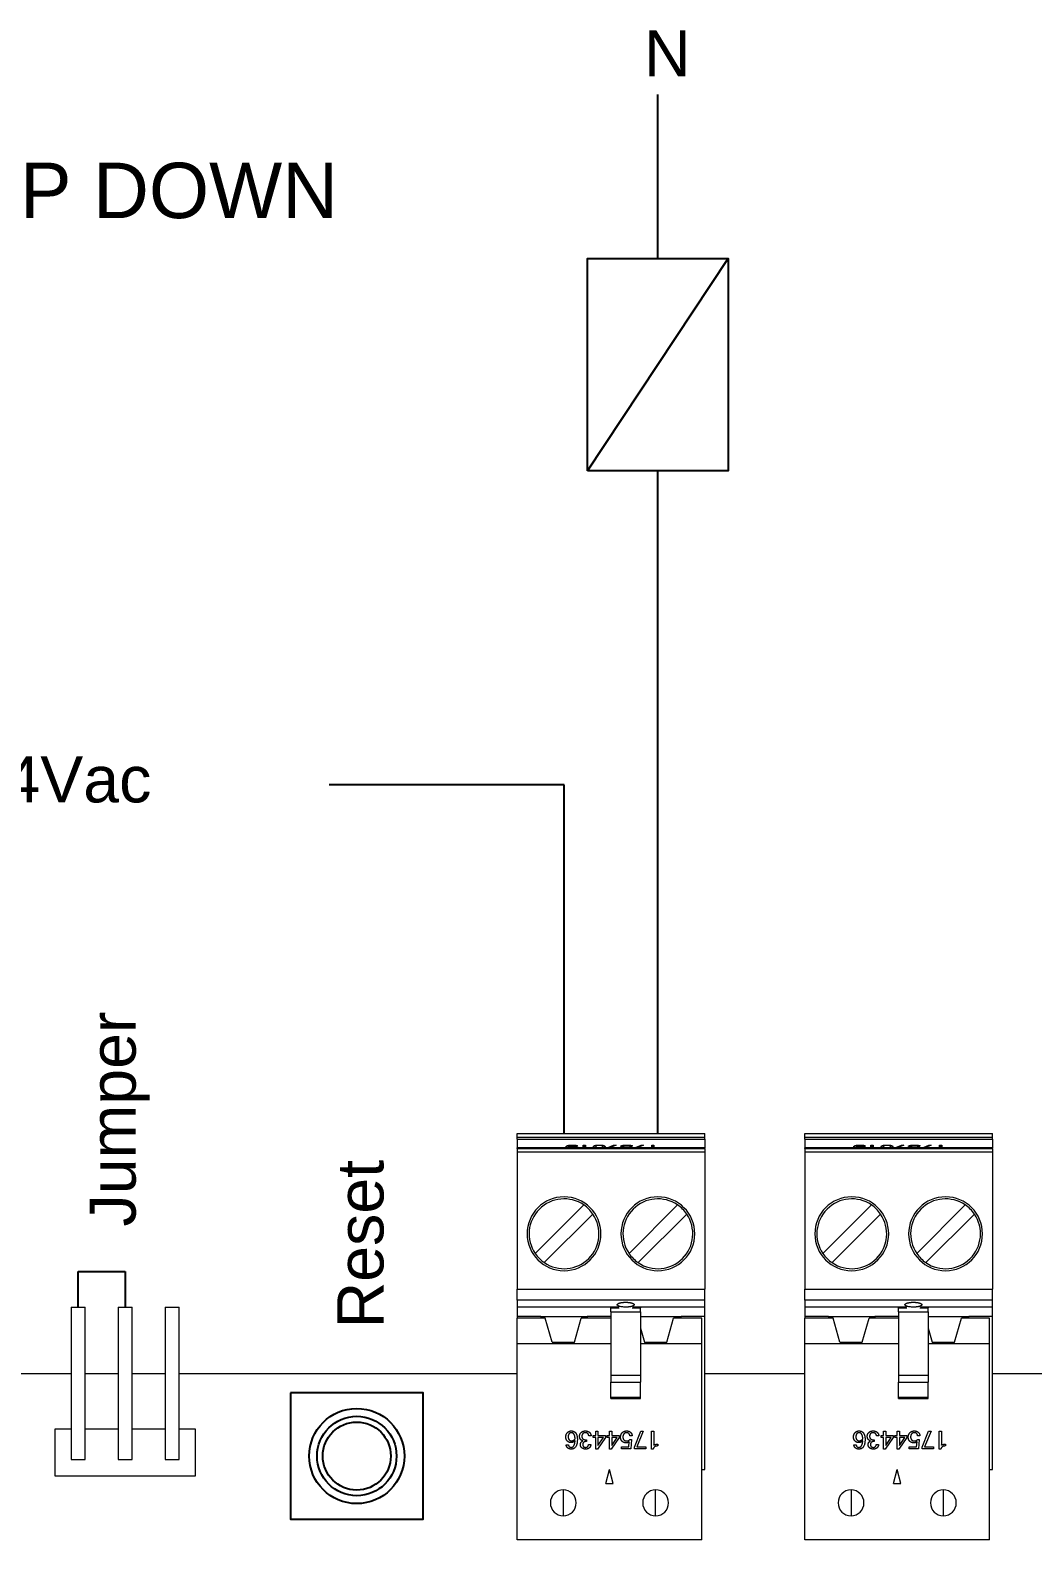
# Model space of a CAD drawing. Header units: millimetres. Extents: x -118 to 1430, y 370 to 1370.
# Drawn here: x 214.2 to 268.5, y 544.6 to 626.3 of the extents above; entities that cross this region are included whole.
import ezdxf

# ---------------------------------------------------------------- set-up
doc = ezdxf.new("R2010")
doc.units = ezdxf.units.MM
doc.layers.add('TANGENT EDGES', color=7, linetype='Continuous', lineweight=0)
doc.layers.add('VISIBLE', color=7, linetype='Continuous', lineweight=0)
doc.styles.get("Standard").update_dxf_attribs({"font": 'arial.ttf'})

msp = doc.modelspace()

# ---------------------------------------------------------------- linework, layer by layer
for p, q in [((248.16, 613.949), (248.16, 622.834)), ((244.349, 602.457), (251.971, 613.949)), ((248.16, 566.57), (248.16, 602.457)), ((248.16, 566.57), (248.16, 602.457)), ((243.08, 585.459), (230.365, 585.459)), ((243.08, 566.57), (243.08, 585.459)), ((243.08, 566.57), (243.08, 585.459)), ((216.778, 557.171), (216.778, 559.1)), ((216.778, 559.1), (219.318, 559.1)), ((219.318, 559.1), (219.318, 557.171))]:
    msp.add_line(p, q)
for points in [[(244.349, 602.457), (244.349, 613.949), (251.971, 613.949), (251.971, 602.457)], [(228.266, 552.523), (228.266, 545.692), (235.45, 545.692), (235.45, 552.523)]]:
    msp.add_lwpolyline(points, close=True)
for radius in [2.576, 2.151, 1.842]:
    msp.add_circle((231.858, 549.107), radius)
at = {"layer": 'TANGENT EDGES'}
for p, q in [((240.54, 566.37), (250.7, 566.37)), ((240.54, 565.766), (250.7, 565.766)), ((243.374, 565.804), (243.374, 565.79)), ((243.532, 565.944), (243.532, 565.927)), ((243.536, 565.883), (243.536, 565.866)), ((243.646, 565.8), (243.646, 565.79)), ((243.714, 565.934), (243.714, 565.903)), ((243.738, 565.868), (243.738, 565.79)), ((244.852, 565.805), (244.852, 565.79)), ((244.989, 565.944), (244.989, 565.927)), ((245.126, 565.805), (245.126, 565.79)), ((246.243, 565.927), (246.243, 565.846)), ((246.338, 565.859), (246.338, 565.835)), ((246.48, 565.944), (246.48, 565.927)), ((246.483, 565.849), (246.483, 565.831)), ((246.687, 565.932), (246.687, 565.898)), ((256.118, 566.37), (266.278, 566.37)), ((256.118, 565.766), (266.278, 565.766)), ((258.952, 565.804), (258.952, 565.79)), ((259.11, 565.944), (259.11, 565.927)), ((259.114, 565.883), (259.114, 565.866)), ((259.224, 565.8), (259.224, 565.79)), ((259.292, 565.934), (259.292, 565.903)), ((259.316, 565.868), (259.316, 565.79)), ((260.43, 565.805), (260.43, 565.79)), ((260.567, 565.944), (260.567, 565.927)), ((260.704, 565.805), (260.704, 565.79)), ((261.821, 565.927), (261.821, 565.846)), ((261.916, 565.859), (261.916, 565.835)), ((262.058, 565.944), (262.058, 565.927)), ((262.061, 565.849), (262.061, 565.831)), ((262.265, 565.932), (262.265, 565.898)), ((250.7, 565.566), (240.54, 565.566)), ((266.278, 565.566), (256.118, 565.566)), ((240.54, 558.14), (250.7, 558.14)), ((256.118, 558.14), (266.278, 558.14)), ((245.62, 557.138), (246.068, 557.138)), ((246.772, 557.138), (247.22, 557.138)), ((261.198, 557.138), (261.646, 557.138)), ((262.35, 557.138), (262.798, 557.138)), ((245.62, 553.115), (247.22, 553.115)), ((261.198, 553.115), (262.798, 553.115)), ((245.62, 552.294), (247.22, 552.294)), ((261.198, 552.294), (262.798, 552.294)), ((243.04, 547.27), (243.04, 545.87)), ((248.04, 545.87), (248.04, 547.27)), ((258.618, 547.27), (258.618, 545.87)), ((263.618, 545.87), (263.618, 547.27))]:
    msp.add_line(p, q, dxfattribs=at)
for centre, start, end in [((243.04, 546.57), 90, 270), ((243.04, 546.57), 270, 90), ((248.04, 546.57), 90, 270), ((248.04, 546.57), 270, 90), ((258.618, 546.57), 90, 270), ((258.618, 546.57), 270, 90), ((263.618, 546.57), 90, 270), ((263.618, 546.57), 270, 90)]:
    msp.add_arc(centre, 0.7, start, end, dxfattribs=at)
at = {"layer": 'VISIBLE'}
for p, q in [((240.54, 566.37), (240.54, 566.57)), ((240.54, 566.57), (250.7, 566.57)), ((250.7, 566.37), (250.7, 566.57)), ((256.118, 566.37), (256.118, 566.57)), ((256.118, 566.57), (266.278, 566.57)), ((266.278, 566.37), (266.278, 566.57)), ((240.54, 566.27), (240.54, 566.37)), ((240.54, 566.27), (240.54, 565.79)), ((240.54, 566.27), (250.7, 566.27)), ((250.7, 565.79), (240.54, 565.79)), ((240.54, 565.766), (240.54, 565.79)), ((240.54, 565.766), (240.54, 565.566)), ((243.294, 565.79), (243.28, 565.793)), ((243.317, 565.848), (243.317, 565.79)), ((243.319, 565.865), (243.319, 565.849)), ((243.804, 565.903), (243.677, 565.903)), ((243.693, 565.828), (243.693, 565.79)), ((244.118, 565.79), (244.118, 565.941)), ((244.118, 565.941), (244.24, 565.941)), ((244.24, 565.843), (244.118, 565.843)), ((244.24, 565.941), (244.24, 565.811)), ((244.24, 565.811), (244.24, 565.79)), ((244.47, 565.819), (244.47, 565.803)), ((244.805, 565.858), (244.805, 565.79)), ((245.172, 565.858), (245.172, 565.79)), ((245.42, 565.79), (245.767, 565.941)), ((245.42, 565.79), (245.42, 565.79)), ((245.904, 565.941), (245.548, 565.795)), ((245.548, 565.795), (245.548, 565.79)), ((245.548, 565.795), (246.037, 565.795)), ((245.767, 565.941), (245.767, 565.885)), ((245.767, 565.941), (245.904, 565.941)), ((246.037, 565.795), (246.037, 565.79)), ((246.2, 565.79), (246.2, 565.795)), ((246.2, 565.795), (246.607, 565.795)), ((246.282, 565.887), (246.282, 565.84)), ((246.607, 565.795), (246.628, 565.841)), ((246.607, 565.795), (246.607, 565.79)), ((246.628, 565.841), (246.628, 565.79)), ((246.656, 565.863), (246.656, 565.79)), ((246.656, 565.863), (246.753, 565.863)), ((246.787, 565.898), (246.66, 565.898)), ((246.753, 565.863), (246.719, 565.79)), ((246.903, 565.79), (247.25, 565.941)), ((246.903, 565.79), (246.903, 565.79)), ((247.387, 565.941), (247.031, 565.795)), ((247.031, 565.795), (247.521, 565.795)), ((247.031, 565.795), (247.031, 565.79)), ((247.25, 565.941), (247.25, 565.885)), ((247.25, 565.941), (247.387, 565.941)), ((247.521, 565.795), (247.521, 565.79)), ((247.826, 565.941), (247.949, 565.941)), ((247.826, 565.79), (247.826, 565.941)), ((247.949, 565.843), (247.826, 565.843)), ((247.949, 565.941), (247.949, 565.811)), ((247.949, 565.811), (247.949, 565.79)), ((248.178, 565.819), (248.178, 565.803)), ((250.7, 566.27), (250.7, 566.37)), ((250.7, 566.27), (250.7, 565.79)), ((250.7, 565.766), (250.7, 565.79)), ((250.7, 565.766), (250.7, 565.566)), ((256.118, 566.27), (256.118, 566.37)), ((256.118, 566.27), (256.118, 565.79)), ((256.118, 566.27), (266.278, 566.27)), ((266.278, 565.79), (256.118, 565.79)), ((256.118, 565.766), (256.118, 565.79)), ((256.118, 565.766), (256.118, 565.566)), ((258.872, 565.79), (258.858, 565.793)), ((258.895, 565.848), (258.895, 565.79)), ((258.897, 565.865), (258.897, 565.849)), ((259.382, 565.903), (259.255, 565.903)), ((259.271, 565.828), (259.271, 565.79)), ((259.696, 565.79), (259.696, 565.941)), ((259.696, 565.941), (259.818, 565.941)), ((259.818, 565.843), (259.696, 565.843)), ((259.818, 565.941), (259.818, 565.811)), ((259.818, 565.811), (259.818, 565.79)), ((260.048, 565.819), (260.048, 565.803)), ((260.383, 565.858), (260.383, 565.79)), ((260.75, 565.858), (260.75, 565.79)), ((260.997, 565.79), (261.345, 565.941)), ((260.997, 565.79), (260.997, 565.79)), ((261.482, 565.941), (261.126, 565.795)), ((261.126, 565.795), (261.126, 565.79)), ((261.126, 565.795), (261.615, 565.795)), ((261.345, 565.941), (261.345, 565.885)), ((261.345, 565.941), (261.482, 565.941)), ((261.615, 565.795), (261.615, 565.79)), ((261.778, 565.79), (261.778, 565.795)), ((261.778, 565.795), (262.185, 565.795)), ((261.86, 565.887), (261.86, 565.84)), ((262.185, 565.795), (262.206, 565.841)), ((262.185, 565.795), (262.185, 565.79)), ((262.206, 565.841), (262.206, 565.79)), ((262.234, 565.863), (262.234, 565.79)), ((262.234, 565.863), (262.33, 565.863)), ((262.365, 565.898), (262.238, 565.898)), ((262.33, 565.863), (262.297, 565.79)), ((262.481, 565.79), (262.828, 565.941)), ((262.481, 565.79), (262.481, 565.79)), ((262.965, 565.941), (262.609, 565.795)), ((262.609, 565.795), (263.099, 565.795)), ((262.609, 565.795), (262.609, 565.79)), ((262.828, 565.941), (262.828, 565.885)), ((262.828, 565.941), (262.965, 565.941)), ((263.099, 565.795), (263.099, 565.79)), ((263.404, 565.941), (263.527, 565.941)), ((263.404, 565.79), (263.404, 565.941)), ((263.527, 565.843), (263.404, 565.843)), ((263.527, 565.941), (263.527, 565.811)), ((263.527, 565.811), (263.527, 565.79)), ((263.756, 565.819), (263.756, 565.803)), ((266.278, 566.27), (266.278, 566.37)), ((266.278, 566.27), (266.278, 565.79)), ((266.278, 565.766), (266.278, 565.79)), ((266.278, 565.766), (266.278, 565.566)), ((240.54, 565.566), (240.54, 558.14)), ((250.7, 565.566), (250.7, 558.14)), ((256.118, 565.566), (256.118, 558.14)), ((266.278, 565.566), (266.278, 558.14)), ((244.147, 562.702), (241.518, 560.073)), ((246.598, 560.073), (249.227, 562.702)), ((259.724, 562.702), (257.096, 560.073)), ((262.176, 560.073), (264.804, 562.702)), ((242.013, 559.578), (244.641, 562.207)), ((249.721, 562.207), (247.093, 559.578)), ((257.591, 559.578), (260.219, 562.207)), ((265.299, 562.207), (262.671, 559.578)), ((240.54, 557.54), (240.54, 558.14)), ((240.54, 557.54), (240.54, 557.17)), ((250.7, 557.54), (240.54, 557.54)), ((250.7, 557.54), (250.7, 558.14)), ((250.7, 557.17), (250.7, 557.54)), ((256.118, 557.54), (256.118, 558.14)), ((256.118, 557.54), (256.118, 557.17)), ((266.278, 557.54), (256.118, 557.54)), ((266.278, 557.54), (266.278, 558.14)), ((266.278, 557.17), (266.278, 557.54)), ((216.397, 557.171), (217.159, 557.171)), ((216.397, 557.171), (216.397, 548.919)), ((217.159, 548.919), (217.159, 557.171)), ((218.937, 557.171), (219.699, 557.171)), ((218.937, 557.171), (218.937, 548.919)), ((219.699, 548.919), (219.699, 557.171)), ((221.477, 557.171), (221.477, 548.919)), ((221.477, 557.171), (222.239, 557.171)), ((222.239, 548.919), (222.239, 557.171)), ((246.038, 557.17), (240.54, 557.17)), ((240.54, 557.17), (240.54, 556.67)), ((245.62, 557.17), (245.62, 557.138)), ((245.62, 556.913), (245.62, 557.138)), ((245.62, 556.913), (245.62, 553.485)), ((245.62, 556.913), (247.22, 556.913)), ((250.7, 557.17), (246.801, 557.17)), ((247.22, 557.17), (247.22, 557.138)), ((247.22, 556.913), (247.22, 557.138)), ((247.22, 556.913), (247.22, 553.485)), ((250.7, 556.67), (250.7, 557.17)), ((261.616, 557.17), (256.118, 557.17)), ((256.118, 557.17), (256.118, 556.67)), ((261.198, 557.17), (261.198, 557.138)), ((261.198, 556.913), (261.198, 557.138)), ((261.198, 556.913), (261.198, 553.485)), ((261.198, 556.913), (262.798, 556.913)), ((266.278, 557.17), (262.379, 557.17)), ((262.798, 557.17), (262.798, 557.138)), ((262.798, 556.913), (262.798, 557.138)), ((262.798, 556.913), (262.798, 553.485)), ((266.278, 556.67), (266.278, 557.17)), ((240.54, 556.67), (240.54, 556.57)), ((241.825, 556.67), (240.54, 556.67)), ((242.065, 556.57), (240.54, 556.57)), ((240.54, 555.196), (240.54, 556.57)), ((241.825, 556.67), (244.335, 556.67)), ((241.825, 556.67), (241.825, 556.57)), ((242.435, 555.27), (242.065, 556.57)), ((243.645, 555.27), (244.015, 556.57)), ((245.62, 556.57), (244.015, 556.57)), ((245.62, 556.67), (244.335, 556.67)), ((244.335, 556.67), (244.335, 556.57)), ((247.22, 556.67), (249.415, 556.67)), ((247.22, 556.025), (247.435, 555.27)), ((248.645, 555.27), (249.015, 556.57)), ((250.54, 556.57), (249.015, 556.57)), ((249.415, 556.57), (249.415, 556.67)), ((250.7, 556.67), (249.415, 556.67)), ((250.54, 555.196), (250.54, 556.57)), ((250.7, 548.37), (250.7, 556.67)), ((256.118, 556.67), (256.118, 556.57)), ((257.403, 556.67), (256.118, 556.67)), ((257.643, 556.57), (256.118, 556.57)), ((256.118, 555.196), (256.118, 556.57)), ((257.403, 556.67), (259.913, 556.67)), ((257.403, 556.67), (257.403, 556.57)), ((258.013, 555.27), (257.643, 556.57)), ((259.223, 555.27), (259.593, 556.57)), ((261.198, 556.57), (259.593, 556.57)), ((261.198, 556.67), (259.913, 556.67)), ((259.913, 556.67), (259.913, 556.57)), ((262.798, 556.67), (264.993, 556.67)), ((262.798, 556.025), (263.013, 555.27)), ((264.223, 555.27), (264.593, 556.57)), ((266.118, 556.57), (264.593, 556.57)), ((264.993, 556.57), (264.993, 556.67)), ((266.278, 556.67), (264.993, 556.67)), ((266.118, 555.196), (266.118, 556.57)), ((266.278, 548.37), (266.278, 556.67)), ((240.54, 555.196), (245.62, 555.196)), ((240.54, 553.57), (240.54, 555.196)), ((242.435, 555.27), (243.645, 555.27)), ((247.22, 555.196), (250.54, 555.196)), ((247.435, 555.27), (248.645, 555.27)), ((250.54, 553.57), (250.54, 555.196)), ((256.118, 555.196), (261.198, 555.196)), ((256.118, 553.57), (256.118, 555.196)), ((258.013, 555.27), (259.223, 555.27)), ((262.798, 555.196), (266.118, 555.196)), ((263.013, 555.27), (264.223, 555.27)), ((266.118, 553.57), (266.118, 555.196)), ((205.292, 553.57), (216.397, 553.57)), ((217.159, 553.57), (218.937, 553.57)), ((217.159, 553.57), (218.937, 553.57)), ((219.699, 553.57), (221.477, 553.57)), ((219.699, 553.57), (221.477, 553.57)), ((222.239, 553.57), (240.54, 553.57)), ((240.54, 544.57), (240.54, 553.57)), ((245.62, 553.485), (245.62, 553.115)), ((245.62, 553.485), (247.22, 553.485)), ((247.22, 553.485), (247.22, 553.115)), ((250.54, 544.57), (250.54, 553.57)), ((250.7, 553.57), (256.118, 553.57)), ((256.118, 544.57), (256.118, 553.57)), ((261.198, 553.485), (261.198, 553.115)), ((261.198, 553.485), (262.798, 553.485)), ((262.798, 553.485), (262.798, 553.115)), ((266.118, 544.57), (266.118, 553.57)), ((266.278, 553.57), (271.696, 553.57)), ((245.62, 552.294), (245.62, 553.115)), ((247.22, 552.294), (247.22, 553.115)), ((261.198, 552.294), (261.198, 553.115)), ((262.798, 552.294), (262.798, 553.115)), ((245.62, 552.23), (245.62, 552.294)), ((245.62, 552.23), (247.22, 552.23)), ((247.22, 552.23), (247.22, 552.294)), ((261.198, 552.23), (261.198, 552.294)), ((261.198, 552.23), (262.798, 552.23)), ((262.798, 552.23), (262.798, 552.294)), ((215.508, 550.57), (215.508, 548.03)), ((216.397, 550.57), (215.508, 550.57)), ((218.937, 550.57), (217.159, 550.57)), ((221.477, 550.57), (219.699, 550.57)), ((223.128, 550.57), (222.239, 550.57)), ((223.128, 548.03), (223.128, 550.57)), ((244.545, 550.199), (244.418, 550.199)), ((244.665, 550.223), (244.794, 550.223)), ((244.665, 550.115), (244.665, 550.223)), ((244.794, 550.451), (244.917, 550.451)), ((244.794, 550.223), (244.794, 550.451)), ((244.917, 550.451), (244.917, 550.223)), ((244.917, 550.223), (245.325, 550.223)), ((245.325, 550.223), (245.325, 550.115)), ((245.407, 550.223), (245.536, 550.223)), ((245.407, 550.115), (245.407, 550.223)), ((245.536, 550.223), (245.536, 550.451)), ((245.536, 550.451), (245.659, 550.451)), ((245.659, 550.451), (245.659, 550.223)), ((245.659, 550.223), (246.067, 550.223)), ((246.067, 550.223), (246.067, 550.115)), ((246.772, 550.2), (246.645, 550.2)), ((246.888, 549.582), (247.236, 550.451)), ((247.373, 550.451), (247.017, 549.609)), ((247.236, 550.451), (247.373, 550.451)), ((247.812, 549.48), (247.812, 550.451)), ((247.812, 550.451), (247.934, 550.451)), ((247.934, 550.451), (247.934, 549.7)), ((260.123, 550.199), (259.996, 550.199)), ((260.243, 550.223), (260.372, 550.223)), ((260.243, 550.115), (260.243, 550.223)), ((260.372, 550.451), (260.495, 550.451)), ((260.372, 550.223), (260.372, 550.451)), ((260.495, 550.451), (260.495, 550.223)), ((260.495, 550.223), (260.903, 550.223)), ((260.903, 550.223), (260.903, 550.115)), ((260.985, 550.223), (261.114, 550.223)), ((260.985, 550.115), (260.985, 550.223)), ((261.114, 550.223), (261.114, 550.451)), ((261.114, 550.451), (261.237, 550.451)), ((261.237, 550.451), (261.237, 550.223)), ((261.237, 550.223), (261.645, 550.223)), ((261.645, 550.223), (261.645, 550.115)), ((262.35, 550.2), (262.223, 550.2)), ((262.466, 549.582), (262.814, 550.451)), ((262.951, 550.451), (262.595, 549.609)), ((262.814, 550.451), (262.951, 550.451)), ((263.39, 549.48), (263.39, 550.451)), ((263.39, 550.451), (263.512, 550.451)), ((263.512, 550.451), (263.512, 549.7)), ((243.192, 549.717), (243.319, 549.717)), ((244.254, 549.985), (244.3, 549.985)), ((244.3, 549.89), (244.273, 549.89)), ((244.3, 549.985), (244.3, 549.89)), ((244.406, 549.728), (244.532, 549.728)), ((244.794, 550.115), (244.665, 550.115)), ((244.794, 549.484), (244.794, 550.115)), ((244.89, 549.484), (244.794, 549.484)), ((245.325, 550.115), (244.89, 549.484)), ((244.917, 549.677), (245.21, 550.115)), ((244.917, 550.115), (244.917, 549.677)), ((245.21, 550.115), (244.917, 550.115)), ((245.536, 550.115), (245.407, 550.115)), ((245.536, 549.484), (245.536, 550.115)), ((245.632, 549.484), (245.536, 549.484)), ((246.067, 550.115), (245.632, 549.484)), ((245.659, 550.115), (245.659, 549.677)), ((245.659, 549.677), (245.952, 550.115)), ((245.952, 550.115), (245.659, 550.115)), ((246.186, 549.496), (246.186, 549.609)), ((246.186, 549.609), (246.592, 549.609)), ((246.697, 549.496), (246.186, 549.496)), ((246.592, 549.609), (246.613, 549.874)), ((246.641, 550), (246.738, 550)), ((246.738, 550), (246.697, 549.496)), ((246.888, 549.496), (246.888, 549.582)), ((247.506, 549.496), (246.888, 549.496)), ((247.017, 549.609), (247.506, 549.609)), ((247.506, 549.609), (247.506, 549.496)), ((247.906, 549.48), (247.812, 549.48)), ((248.164, 549.749), (248.164, 549.653)), ((258.77, 549.717), (258.897, 549.717)), ((259.832, 549.985), (259.878, 549.985)), ((259.878, 549.89), (259.851, 549.89)), ((259.878, 549.985), (259.878, 549.89)), ((259.984, 549.728), (260.11, 549.728)), ((260.372, 550.115), (260.243, 550.115)), ((260.372, 549.484), (260.372, 550.115)), ((260.468, 549.484), (260.372, 549.484)), ((260.903, 550.115), (260.468, 549.484)), ((260.495, 549.677), (260.788, 550.115)), ((260.495, 550.115), (260.495, 549.677)), ((260.788, 550.115), (260.495, 550.115)), ((261.114, 550.115), (260.985, 550.115)), ((261.114, 549.484), (261.114, 550.115)), ((261.21, 549.484), (261.114, 549.484)), ((261.645, 550.115), (261.21, 549.484)), ((261.237, 550.115), (261.237, 549.677)), ((261.237, 549.677), (261.53, 550.115)), ((261.53, 550.115), (261.237, 550.115)), ((261.764, 549.496), (261.764, 549.609)), ((261.764, 549.609), (262.17, 549.609)), ((262.275, 549.496), (261.764, 549.496)), ((262.17, 549.609), (262.191, 549.874)), ((262.219, 550), (262.316, 550)), ((262.316, 550), (262.275, 549.496)), ((262.466, 549.496), (262.466, 549.582)), ((263.084, 549.496), (262.466, 549.496)), ((262.595, 549.609), (263.084, 549.609)), ((263.084, 549.609), (263.084, 549.496)), ((263.484, 549.48), (263.39, 549.48)), ((263.742, 549.749), (263.742, 549.653)), ((216.397, 548.919), (217.159, 548.919)), ((218.937, 548.919), (219.699, 548.919)), ((221.477, 548.919), (222.239, 548.919)), ((215.508, 548.03), (223.128, 548.03)), ((245.339, 547.62), (245.54, 548.37)), ((245.741, 547.62), (245.54, 548.37)), ((250.54, 548.37), (250.7, 548.37)), ((260.917, 547.62), (261.118, 548.37)), ((261.319, 547.62), (261.118, 548.37)), ((266.118, 548.37), (266.278, 548.37)), ((245.339, 547.62), (245.741, 547.62)), ((260.917, 547.62), (261.319, 547.62)), ((250.54, 544.57), (240.54, 544.57)), ((266.118, 544.57), (256.118, 544.57))]:
    msp.add_line(p, q, dxfattribs=at)
for centre, radius, start, end in [((243.08, 561.14), 2, 90, 270), ((243.08, 561.14), 1.891, 135, 214.33655), ((243.08, 561.14), 1.891, 55.66345, 135), ((243.08, 561.14), 2, 270, 90), ((243.08, 561.14), 1.891, 34.33655, 55.66345), ((248.16, 561.14), 2, 90, 270), ((248.16, 561.14), 1.891, 135, 214.33655), ((248.16, 561.14), 1.891, 55.66345, 135), ((248.16, 561.14), 2, 270, 90), ((248.16, 561.14), 1.891, 34.33655, 55.66345), ((258.658, 561.14), 2, 90, 270), ((258.658, 561.14), 1.891, 135, 214.33655), ((258.658, 561.14), 1.891, 55.66345, 135), ((258.658, 561.14), 2, 270, 90), ((258.658, 561.14), 1.891, 34.33655, 55.66345), ((263.738, 561.14), 2, 90, 270), ((263.738, 561.14), 1.891, 135, 214.33655), ((263.738, 561.14), 1.891, 55.66345, 135), ((263.738, 561.14), 2, 270, 90), ((263.738, 561.14), 1.891, 34.33655, 55.66345), ((243.08, 561.14), 1.891, 315, 34.33655), ((248.16, 561.14), 1.891, 315, 34.33655), ((258.658, 561.14), 1.891, 315, 34.33655), ((263.738, 561.14), 1.891, 315, 34.33655), ((243.08, 561.14), 1.891, 214.33655, 235.66345), ((248.16, 561.14), 1.891, 214.33655, 235.66345), ((258.658, 561.14), 1.891, 214.33655, 235.66345), ((263.738, 561.14), 1.891, 214.33655, 235.66345), ((243.08, 561.14), 1.891, 235.66345, 315), ((248.16, 561.14), 1.891, 235.66345, 315), ((258.658, 561.14), 1.891, 235.66345, 315), ((263.738, 561.14), 1.891, 235.66345, 315)]:
    msp.add_arc(centre, radius, start, end, dxfattribs=at)
for points in [[(243.194, 565.853), (243.194, 565.944), (243.532, 565.944)], [(243.28, 565.793), (243.194, 565.814), (243.194, 565.853)], [(243.236, 565.807), (243.266, 565.822), (243.317, 565.831)], [(243.515, 565.866), (243.414, 565.866), (243.317, 565.848)], [(243.317, 565.848), (243.32, 565.82), (243.374, 565.804)], [(243.383, 565.911), (243.329, 565.895), (243.319, 565.865)], [(243.319, 565.865), (243.413, 565.883), (243.536, 565.883)], [(243.374, 565.804), (243.415, 565.793), (243.478, 565.79)], [(243.525, 565.927), (243.437, 565.927), (243.383, 565.911)], [(243.645, 565.855), (243.596, 565.866), (243.515, 565.866)], [(243.677, 565.903), (243.662, 565.927), (243.525, 565.927)], [(243.532, 565.944), (243.639, 565.944), (243.714, 565.934)], [(243.536, 565.883), (243.655, 565.883), (243.738, 565.868)], [(243.56, 565.79), (243.611, 565.792), (243.646, 565.8)], [(243.693, 565.828), (243.693, 565.845), (243.645, 565.855)], [(243.646, 565.8), (243.693, 565.811), (243.693, 565.828)], [(243.714, 565.934), (243.788, 565.923), (243.804, 565.903)], [(243.738, 565.868), (243.82, 565.853), (243.82, 565.829)], [(243.82, 565.829), (243.82, 565.806), (243.743, 565.79)], [(244.24, 565.811), (244.315, 565.819), (244.47, 565.819)], [(244.47, 565.803), (244.325, 565.803), (244.26, 565.79)], [(244.678, 565.858), (244.678, 565.944), (244.989, 565.944)], [(244.771, 565.79), (244.678, 565.811), (244.678, 565.858)], [(244.715, 565.809), (244.747, 565.825), (244.805, 565.834)], [(244.852, 565.912), (244.805, 565.897), (244.805, 565.858)], [(244.805, 565.858), (244.805, 565.82), (244.852, 565.805)], [(244.989, 565.927), (244.899, 565.927), (244.852, 565.912)], [(244.852, 565.805), (244.887, 565.793), (244.949, 565.79)], [(244.989, 565.944), (245.299, 565.944), (245.299, 565.858)], [(245.126, 565.912), (245.079, 565.927), (244.989, 565.927)], [(245.029, 565.79), (245.09, 565.793), (245.126, 565.805)], [(245.172, 565.858), (245.172, 565.897), (245.126, 565.912)], [(245.126, 565.805), (245.172, 565.82), (245.172, 565.858)], [(245.172, 565.834), (245.23, 565.825), (245.262, 565.809)], [(245.299, 565.858), (245.299, 565.811), (245.206, 565.79)], [(246.154, 565.885), (246.154, 565.91), (246.243, 565.927)], [(246.243, 565.846), (246.154, 565.86), (246.154, 565.885)], [(246.243, 565.927), (246.333, 565.944), (246.48, 565.944)], [(246.451, 565.831), (246.332, 565.831), (246.243, 565.846)], [(246.337, 565.916), (246.282, 565.904), (246.282, 565.887)], [(246.282, 565.887), (246.282, 565.869), (246.338, 565.859)], [(246.48, 565.927), (246.392, 565.927), (246.337, 565.916)], [(246.338, 565.859), (246.394, 565.849), (246.483, 565.849)], [(246.628, 565.841), (246.557, 565.831), (246.451, 565.831)], [(246.48, 565.944), (246.601, 565.944), (246.687, 565.932)], [(246.6, 565.92), (246.55, 565.927), (246.48, 565.927)], [(246.483, 565.849), (246.585, 565.849), (246.656, 565.863)], [(246.66, 565.898), (246.649, 565.913), (246.6, 565.92)], [(246.687, 565.932), (246.773, 565.921), (246.787, 565.898)], [(247.949, 565.811), (248.023, 565.819), (248.178, 565.819)], [(248.178, 565.803), (248.034, 565.803), (247.968, 565.79)], [(258.772, 565.853), (258.772, 565.944), (259.11, 565.944)], [(258.858, 565.793), (258.772, 565.814), (258.772, 565.853)], [(258.814, 565.807), (258.844, 565.822), (258.895, 565.831)], [(259.093, 565.866), (258.992, 565.866), (258.895, 565.848)], [(258.895, 565.848), (258.898, 565.82), (258.952, 565.804)], [(258.961, 565.911), (258.907, 565.895), (258.897, 565.865)], [(258.897, 565.865), (258.991, 565.883), (259.114, 565.883)], [(258.952, 565.804), (258.993, 565.793), (259.056, 565.79)], [(259.103, 565.927), (259.015, 565.927), (258.961, 565.911)], [(259.223, 565.855), (259.174, 565.866), (259.093, 565.866)], [(259.255, 565.903), (259.24, 565.927), (259.103, 565.927)], [(259.11, 565.944), (259.217, 565.944), (259.292, 565.934)], [(259.114, 565.883), (259.233, 565.883), (259.316, 565.868)], [(259.138, 565.79), (259.189, 565.792), (259.224, 565.8)], [(259.271, 565.828), (259.271, 565.845), (259.223, 565.855)], [(259.224, 565.8), (259.271, 565.811), (259.271, 565.828)], [(259.292, 565.934), (259.366, 565.923), (259.382, 565.903)], [(259.316, 565.868), (259.398, 565.853), (259.398, 565.829)], [(259.398, 565.829), (259.398, 565.806), (259.321, 565.79)], [(259.818, 565.811), (259.892, 565.819), (260.048, 565.819)], [(260.048, 565.803), (259.903, 565.803), (259.838, 565.79)], [(260.256, 565.858), (260.256, 565.944), (260.567, 565.944)], [(260.349, 565.79), (260.256, 565.811), (260.256, 565.858)], [(260.293, 565.809), (260.325, 565.825), (260.383, 565.834)], [(260.43, 565.912), (260.383, 565.897), (260.383, 565.858)], [(260.383, 565.858), (260.383, 565.82), (260.43, 565.805)], [(260.567, 565.927), (260.476, 565.927), (260.43, 565.912)], [(260.43, 565.805), (260.465, 565.793), (260.527, 565.79)], [(260.567, 565.944), (260.877, 565.944), (260.877, 565.858)], [(260.704, 565.912), (260.657, 565.927), (260.567, 565.927)], [(260.607, 565.79), (260.668, 565.793), (260.704, 565.805)], [(260.75, 565.858), (260.75, 565.897), (260.704, 565.912)], [(260.704, 565.805), (260.75, 565.82), (260.75, 565.858)], [(260.75, 565.834), (260.808, 565.825), (260.84, 565.809)], [(260.877, 565.858), (260.877, 565.811), (260.784, 565.79)], [(261.732, 565.885), (261.732, 565.91), (261.821, 565.927)], [(261.821, 565.846), (261.732, 565.86), (261.732, 565.885)], [(261.821, 565.927), (261.911, 565.944), (262.058, 565.944)], [(262.029, 565.831), (261.91, 565.831), (261.821, 565.846)], [(261.915, 565.916), (261.86, 565.904), (261.86, 565.887)], [(261.86, 565.887), (261.86, 565.869), (261.916, 565.859)], [(262.058, 565.927), (261.97, 565.927), (261.915, 565.916)], [(261.916, 565.859), (261.972, 565.849), (262.061, 565.849)], [(262.206, 565.841), (262.135, 565.831), (262.029, 565.831)], [(262.058, 565.944), (262.179, 565.944), (262.265, 565.932)], [(262.178, 565.92), (262.128, 565.927), (262.058, 565.927)], [(262.061, 565.849), (262.163, 565.849), (262.234, 565.863)], [(262.238, 565.898), (262.227, 565.913), (262.178, 565.92)], [(262.265, 565.932), (262.351, 565.921), (262.365, 565.898)], [(263.527, 565.811), (263.601, 565.819), (263.756, 565.819)], [(263.756, 565.803), (263.612, 565.803), (263.546, 565.79)], [(243.176, 550.14), (243.176, 550.276), (243.258, 550.371)], [(243.258, 550.371), (243.34, 550.467), (243.475, 550.467)], [(243.351, 550.307), (243.303, 550.243), (243.303, 550.148)], [(243.303, 550.148), (243.303, 550.052), (243.352, 549.99)], [(243.477, 550.371), (243.398, 550.371), (243.351, 550.307)], [(243.475, 550.467), (243.63, 550.467), (243.716, 550.347)], [(243.622, 550.283), (243.568, 550.371), (243.477, 550.371)], [(243.678, 550.031), (243.676, 550.195), (243.622, 550.283)], [(243.716, 550.347), (243.801, 550.228), (243.801, 550.004)], [(243.919, 550.169), (243.919, 550.302), (244.009, 550.384)], [(243.966, 550.015), (243.919, 550.081), (243.919, 550.169)], [(244.009, 550.384), (244.1, 550.467), (244.234, 550.467)], [(244.097, 550.315), (244.046, 550.26), (244.046, 550.172)], [(244.046, 550.172), (244.046, 550.082), (244.099, 550.034)], [(244.234, 550.371), (244.148, 550.371), (244.097, 550.315)], [(244.234, 550.467), (244.369, 550.467), (244.454, 550.393)], [(244.37, 550.32), (244.322, 550.371), (244.234, 550.371)], [(244.418, 550.199), (244.418, 550.269), (244.37, 550.32)], [(244.454, 550.393), (244.538, 550.32), (244.545, 550.199)], [(246.14, 550.126), (246.14, 550.273), (246.229, 550.37)], [(246.229, 550.37), (246.318, 550.467), (246.466, 550.467)], [(246.322, 550.303), (246.267, 550.236), (246.267, 550.138)], [(246.466, 550.371), (246.377, 550.371), (246.322, 550.303)], [(246.466, 550.467), (246.587, 550.467), (246.673, 550.4)], [(246.585, 550.329), (246.535, 550.371), (246.466, 550.371)], [(246.645, 550.2), (246.635, 550.287), (246.585, 550.329)], [(246.673, 550.4), (246.759, 550.333), (246.772, 550.2)], [(258.754, 550.14), (258.754, 550.276), (258.836, 550.371)], [(258.836, 550.371), (258.918, 550.467), (259.053, 550.467)], [(258.929, 550.307), (258.881, 550.243), (258.881, 550.148)], [(258.881, 550.148), (258.881, 550.052), (258.929, 549.99)], [(259.055, 550.371), (258.976, 550.371), (258.929, 550.307)], [(259.053, 550.467), (259.208, 550.467), (259.293, 550.347)], [(259.2, 550.283), (259.146, 550.371), (259.055, 550.371)], [(259.256, 550.031), (259.254, 550.195), (259.2, 550.283)], [(259.293, 550.347), (259.379, 550.228), (259.379, 550.004)], [(259.497, 550.169), (259.497, 550.302), (259.587, 550.384)], [(259.544, 550.015), (259.497, 550.081), (259.497, 550.169)], [(259.587, 550.384), (259.678, 550.467), (259.812, 550.467)], [(259.675, 550.315), (259.624, 550.26), (259.624, 550.172)], [(259.624, 550.172), (259.624, 550.082), (259.677, 550.034)], [(259.812, 550.371), (259.726, 550.371), (259.675, 550.315)], [(259.812, 550.467), (259.947, 550.467), (260.032, 550.393)], [(259.948, 550.32), (259.9, 550.371), (259.812, 550.371)], [(259.996, 550.199), (259.996, 550.269), (259.948, 550.32)], [(260.032, 550.393), (260.116, 550.32), (260.123, 550.199)], [(261.718, 550.126), (261.718, 550.273), (261.807, 550.37)], [(261.807, 550.37), (261.896, 550.467), (262.043, 550.467)], [(261.9, 550.303), (261.845, 550.236), (261.845, 550.138)], [(262.043, 550.371), (261.955, 550.371), (261.9, 550.303)], [(262.043, 550.467), (262.165, 550.467), (262.251, 550.4)], [(262.163, 550.329), (262.113, 550.371), (262.043, 550.371)], [(262.223, 550.2), (262.213, 550.287), (262.163, 550.329)], [(262.251, 550.4), (262.336, 550.333), (262.35, 550.2)], [(243.258, 549.919), (243.176, 550.006), (243.176, 550.14)], [(243.283, 549.54), (243.208, 549.6), (243.192, 549.717)], [(243.461, 549.832), (243.341, 549.832), (243.258, 549.919)], [(243.465, 549.48), (243.357, 549.48), (243.283, 549.54)], [(243.319, 549.717), (243.335, 549.576), (243.471, 549.576)], [(243.352, 549.99), (243.4, 549.928), (243.481, 549.928)], [(243.677, 549.935), (243.583, 549.832), (243.461, 549.832)], [(243.801, 550.004), (243.801, 549.48), (243.465, 549.48)], [(243.471, 549.576), (243.559, 549.576), (243.613, 549.669)], [(243.481, 549.928), (243.582, 549.928), (243.678, 550.031)], [(243.613, 549.669), (243.668, 549.762), (243.677, 549.935)], [(244.101, 549.927), (244.013, 549.949), (243.966, 550.015)], [(243.967, 549.728), (243.967, 549.789), (244, 549.843)], [(244.043, 549.549), (243.967, 549.619), (243.967, 549.728)], [(244, 549.843), (244.033, 549.898), (244.101, 549.927)], [(244.246, 549.48), (244.118, 549.48), (244.043, 549.549)], [(244.273, 549.89), (244.094, 549.89), (244.094, 549.725)], [(244.094, 549.725), (244.094, 549.653), (244.133, 549.614)], [(244.099, 550.034), (244.152, 549.985), (244.254, 549.985)], [(244.133, 549.614), (244.172, 549.576), (244.243, 549.576)], [(244.243, 549.576), (244.389, 549.576), (244.406, 549.728)], [(244.44, 549.543), (244.361, 549.48), (244.246, 549.48)], [(244.532, 549.728), (244.519, 549.607), (244.44, 549.543)], [(246.228, 549.902), (246.14, 549.986), (246.14, 550.126)], [(246.436, 549.817), (246.317, 549.817), (246.228, 549.902)], [(246.267, 550.138), (246.267, 550.037), (246.323, 549.979)], [(246.323, 549.979), (246.379, 549.921), (246.468, 549.921)], [(246.613, 549.874), (246.543, 549.817), (246.436, 549.817)], [(246.468, 549.921), (246.571, 549.921), (246.641, 550)], [(248.164, 549.653), (247.939, 549.653), (247.906, 549.48)], [(247.934, 549.7), (248.009, 549.749), (248.164, 549.749)], [(258.836, 549.919), (258.754, 550.006), (258.754, 550.14)], [(258.861, 549.54), (258.786, 549.6), (258.77, 549.717)], [(259.039, 549.832), (258.918, 549.832), (258.836, 549.919)], [(259.043, 549.48), (258.935, 549.48), (258.861, 549.54)], [(258.897, 549.717), (258.913, 549.576), (259.049, 549.576)], [(258.929, 549.99), (258.978, 549.928), (259.059, 549.928)], [(259.255, 549.935), (259.161, 549.832), (259.039, 549.832)], [(259.379, 550.004), (259.379, 549.48), (259.043, 549.48)], [(259.049, 549.576), (259.137, 549.576), (259.191, 549.669)], [(259.059, 549.928), (259.16, 549.928), (259.256, 550.031)], [(259.191, 549.669), (259.246, 549.762), (259.255, 549.935)], [(259.679, 549.927), (259.591, 549.949), (259.544, 550.015)], [(259.545, 549.728), (259.545, 549.789), (259.578, 549.843)], [(259.621, 549.549), (259.545, 549.619), (259.545, 549.728)], [(259.578, 549.843), (259.611, 549.898), (259.679, 549.927)], [(259.824, 549.48), (259.696, 549.48), (259.621, 549.549)], [(259.851, 549.89), (259.672, 549.89), (259.672, 549.725)], [(259.672, 549.725), (259.672, 549.653), (259.711, 549.614)], [(259.677, 550.034), (259.73, 549.985), (259.832, 549.985)], [(259.711, 549.614), (259.75, 549.576), (259.821, 549.576)], [(259.821, 549.576), (259.967, 549.576), (259.984, 549.728)], [(260.018, 549.543), (259.939, 549.48), (259.824, 549.48)], [(260.11, 549.728), (260.097, 549.607), (260.018, 549.543)], [(261.806, 549.902), (261.718, 549.986), (261.718, 550.126)], [(262.014, 549.817), (261.895, 549.817), (261.806, 549.902)], [(261.845, 550.138), (261.845, 550.037), (261.901, 549.979)], [(261.901, 549.979), (261.957, 549.921), (262.046, 549.921)], [(262.191, 549.874), (262.121, 549.817), (262.014, 549.817)], [(262.046, 549.921), (262.148, 549.921), (262.219, 550)], [(263.742, 549.653), (263.517, 549.653), (263.484, 549.48)], [(263.512, 549.7), (263.586, 549.749), (263.742, 549.749)]]:
    msp.add_open_spline(points, degree=2, dxfattribs=at)
for points, knots in [([(245.965, 557.284), (245.963, 557.289), (245.962, 557.293), (245.962, 557.297), (245.961, 557.302), (245.961, 557.307), (245.963, 557.312), (245.964, 557.317), (245.967, 557.322), (245.971, 557.328), (245.974, 557.333), (245.979, 557.338), (245.984, 557.343)], [0.6597773, 0.6597773, 0.6597773, 0.6597773, 0.7028642, 0.7028642, 0.7028642, 0.7568669, 0.7568669, 0.7568669, 0.8111794, 0.8111794, 0.8111794, 0.8654371, 0.8654371, 0.8654371, 0.8654371]), ([(246.42, 557.17), (246.402, 557.17), (246.384, 557.171), (246.366, 557.171), (246.348, 557.172), (246.33, 557.173), (246.313, 557.174), (246.278, 557.176), (246.244, 557.18), (246.212, 557.185), (246.179, 557.189), (246.149, 557.195), (246.122, 557.202), (246.108, 557.205), (246.095, 557.209), (246.083, 557.212), (246.071, 557.216), (246.059, 557.22), (246.049, 557.224), (246.038, 557.229), (246.028, 557.233), (246.02, 557.237), (246.011, 557.242), (246.003, 557.247), (245.996, 557.251), (245.989, 557.256), (245.983, 557.261), (245.978, 557.266), (245.974, 557.271), (245.97, 557.276), (245.967, 557.281), (245.966, 557.282), (245.966, 557.283), (245.965, 557.284)], [0, 0, 0, 0, 0.054, 0.054, 0.054, 0.1081119, 0.1081119, 0.1081119, 0.2160335, 0.2160335, 0.2160335, 0.3239429, 0.3239429, 0.3239429, 0.3778641, 0.3778641, 0.3778641, 0.4319972, 0.4319972, 0.4319972, 0.4862463, 0.4862463, 0.4862463, 0.5402406, 0.5402406, 0.5402406, 0.5943776, 0.5943776, 0.5943776, 0.6487161, 0.6487161, 0.6487161, 0.6597773, 0.6597773, 0.6597773, 0.6597773]), ([(245.984, 557.343), (245.988, 557.346), (245.992, 557.348), (245.996, 557.351), (246, 557.354), (246.004, 557.357), (246.009, 557.36), (246.014, 557.363), (246.019, 557.366), (246.025, 557.368), (246.03, 557.371), (246.036, 557.374), (246.043, 557.376), (246.049, 557.379), (246.055, 557.381), (246.062, 557.384), (246.069, 557.386), (246.076, 557.389), (246.084, 557.391), (246.098, 557.395), (246.114, 557.4), (246.131, 557.404)], [0.8611269, 0.8611269, 0.8611269, 0.8611269, 0.8938324, 0.8938324, 0.8938324, 0.9265792, 0.9265792, 0.9265792, 0.959467, 0.959467, 0.959467, 0.9924119, 0.9924119, 0.9924119, 1.0253249, 1.0253249, 1.0253249, 1.0581198, 1.0581198, 1.0581198, 1.1235306, 1.1235306, 1.1235306, 1.1235306]), ([(246.131, 557.404), (246.142, 557.406), (246.152, 557.408), (246.163, 557.41), (246.174, 557.412), (246.185, 557.414), (246.196, 557.416), (246.207, 557.418), (246.219, 557.42), (246.231, 557.421), (246.242, 557.423), (246.255, 557.424), (246.267, 557.425), (246.279, 557.427), (246.291, 557.428), (246.304, 557.429), (246.317, 557.43), (246.329, 557.43), (246.342, 557.431), (246.355, 557.432), (246.368, 557.432), (246.381, 557.432), (246.394, 557.433), (246.407, 557.433), (246.42, 557.433)], [1.1221288, 1.1221288, 1.1221288, 1.1221288, 1.1611473, 1.1611473, 1.1611473, 1.2000646, 1.2000646, 1.2000646, 1.2390162, 1.2390162, 1.2390162, 1.2780027, 1.2780027, 1.2780027, 1.316905, 1.316905, 1.316905, 1.3558904, 1.3558904, 1.3558904, 1.394915, 1.394915, 1.394915, 1.4338398, 1.4338398, 1.4338398, 1.4338398]), ([(246.42, 557.433), (246.432, 557.433), (246.443, 557.433), (246.455, 557.432), (246.467, 557.432), (246.479, 557.432), (246.491, 557.431), (246.503, 557.431), (246.515, 557.43), (246.526, 557.429), (246.538, 557.428), (246.549, 557.428), (246.561, 557.426), (246.572, 557.425), (246.583, 557.424), (246.594, 557.423), (246.605, 557.422), (246.616, 557.42), (246.627, 557.419), (246.638, 557.417), (246.648, 557.415), (246.658, 557.414), (246.668, 557.412), (246.678, 557.41), (246.688, 557.408), (246.698, 557.406), (246.707, 557.404), (246.716, 557.402), (246.725, 557.399), (246.734, 557.397), (246.743, 557.395), (246.751, 557.392), (246.759, 557.39), (246.767, 557.387), (246.775, 557.385), (246.782, 557.382), (246.789, 557.379), (246.797, 557.376), (246.803, 557.373), (246.81, 557.371), (246.816, 557.368), (246.822, 557.365), (246.827, 557.362), (246.833, 557.358), (246.838, 557.355), (246.842, 557.352), (246.847, 557.349), (246.851, 557.346), (246.855, 557.343)], [1.4329539, 1.4329539, 1.4329539, 1.4329539, 1.4688088, 1.4688088, 1.4688088, 1.5047575, 1.5047575, 1.5047575, 1.5406875, 1.5406875, 1.5406875, 1.5764951, 1.5764951, 1.5764951, 1.6123262, 1.6123262, 1.6123262, 1.6481983, 1.6481983, 1.6481983, 1.6840015, 1.6840015, 1.6840015, 1.7198212, 1.7198212, 1.7198212, 1.7556962, 1.7556962, 1.7556962, 1.7915158, 1.7915158, 1.7915158, 1.827353, 1.827353, 1.827353, 1.8633412, 1.8633412, 1.8633412, 1.899371, 1.899371, 1.899371, 1.9353274, 1.9353274, 1.9353274, 1.9711343, 1.9711343, 1.9711343, 2.0070686, 2.0070686, 2.0070686, 2.0070686]), ([(246.874, 557.284), (246.873, 557.283), (246.873, 557.282), (246.872, 557.281), (246.87, 557.276), (246.866, 557.271), (246.861, 557.266), (246.856, 557.261), (246.85, 557.256), (246.843, 557.251), (246.836, 557.247), (246.828, 557.242), (246.82, 557.237), (246.811, 557.233), (246.801, 557.229), (246.79, 557.224), (246.78, 557.22), (246.768, 557.216), (246.756, 557.212), (246.744, 557.209), (246.731, 557.205), (246.717, 557.202), (246.703, 557.198), (246.689, 557.195), (246.674, 557.192), (246.667, 557.191), (246.659, 557.19), (246.651, 557.188), (246.643, 557.187), (246.636, 557.186), (246.628, 557.185), (246.612, 557.182), (246.595, 557.18), (246.578, 557.178), (246.57, 557.177), (246.561, 557.177), (246.553, 557.176), (246.544, 557.175), (246.535, 557.174), (246.527, 557.174), (246.509, 557.173), (246.491, 557.172), (246.473, 557.171), (246.456, 557.171), (246.438, 557.17), (246.42, 557.17)], [2.2105486, 2.2105486, 2.2105486, 2.2105486, 2.2216247, 2.2216247, 2.2216247, 2.2759317, 2.2759317, 2.2759317, 2.3299268, 2.3299268, 2.3299268, 2.3840773, 2.3840773, 2.3840773, 2.4384124, 2.4384124, 2.4384124, 2.4925399, 2.4925399, 2.4925399, 2.5464815, 2.5464815, 2.5464815, 2.6005234, 2.6005234, 2.6005234, 2.6274693, 2.6274693, 2.6274693, 2.6544262, 2.6544262, 2.6544262, 2.70843, 2.70843, 2.70843, 2.7353823, 2.7353823, 2.7353823, 2.7623324, 2.7623324, 2.7623324, 2.816373, 2.816373, 2.816373, 2.8702953, 2.8702953, 2.8702953, 2.8702953]), ([(246.855, 557.343), (246.861, 557.338), (246.865, 557.333), (246.869, 557.328), (246.872, 557.322), (246.875, 557.317), (246.876, 557.312), (246.879, 557.303), (246.878, 557.294), (246.874, 557.284)], [2.0048581, 2.0048581, 2.0048581, 2.0048581, 2.0591781, 2.0591781, 2.0591781, 2.1134097, 2.1134097, 2.1134097, 2.2105486, 2.2105486, 2.2105486, 2.2105486]), ([(261.543, 557.284), (261.541, 557.289), (261.54, 557.293), (261.54, 557.297), (261.539, 557.302), (261.539, 557.307), (261.541, 557.312), (261.542, 557.317), (261.545, 557.322), (261.548, 557.328), (261.552, 557.333), (261.557, 557.338), (261.562, 557.343)], [0.6597773, 0.6597773, 0.6597773, 0.6597773, 0.7028642, 0.7028642, 0.7028642, 0.7568669, 0.7568669, 0.7568669, 0.8111794, 0.8111794, 0.8111794, 0.8654371, 0.8654371, 0.8654371, 0.8654371]), ([(261.998, 557.17), (261.98, 557.17), (261.962, 557.171), (261.944, 557.171), (261.926, 557.172), (261.908, 557.173), (261.89, 557.174), (261.855, 557.176), (261.822, 557.18), (261.789, 557.185), (261.757, 557.189), (261.727, 557.195), (261.7, 557.202), (261.686, 557.205), (261.673, 557.209), (261.661, 557.212), (261.649, 557.216), (261.637, 557.22), (261.627, 557.224), (261.616, 557.229), (261.606, 557.233), (261.598, 557.237), (261.589, 557.242), (261.581, 557.247), (261.574, 557.251), (261.567, 557.256), (261.561, 557.261), (261.556, 557.266), (261.552, 557.271), (261.548, 557.276), (261.545, 557.281), (261.544, 557.282), (261.544, 557.283), (261.543, 557.284)], [0, 0, 0, 0, 0.054, 0.054, 0.054, 0.1081119, 0.1081119, 0.1081119, 0.2160335, 0.2160335, 0.2160335, 0.3239429, 0.3239429, 0.3239429, 0.3778641, 0.3778641, 0.3778641, 0.4319972, 0.4319972, 0.4319972, 0.4862463, 0.4862463, 0.4862463, 0.5402406, 0.5402406, 0.5402406, 0.5943776, 0.5943776, 0.5943776, 0.6487161, 0.6487161, 0.6487161, 0.6597773, 0.6597773, 0.6597773, 0.6597773]), ([(261.562, 557.343), (261.566, 557.346), (261.57, 557.348), (261.574, 557.351), (261.578, 557.354), (261.582, 557.357), (261.587, 557.36), (261.592, 557.363), (261.597, 557.366), (261.603, 557.368), (261.608, 557.371), (261.614, 557.374), (261.621, 557.376), (261.627, 557.379), (261.633, 557.381), (261.64, 557.384), (261.647, 557.386), (261.654, 557.389), (261.662, 557.391), (261.676, 557.395), (261.692, 557.4), (261.709, 557.404)], [0.8611269, 0.8611269, 0.8611269, 0.8611269, 0.8938324, 0.8938324, 0.8938324, 0.9265792, 0.9265792, 0.9265792, 0.959467, 0.959467, 0.959467, 0.9924119, 0.9924119, 0.9924119, 1.0253249, 1.0253249, 1.0253249, 1.0581198, 1.0581198, 1.0581198, 1.1235306, 1.1235306, 1.1235306, 1.1235306]), ([(261.709, 557.404), (261.719, 557.406), (261.73, 557.408), (261.741, 557.41), (261.751, 557.412), (261.763, 557.414), (261.774, 557.416), (261.785, 557.418), (261.797, 557.42), (261.809, 557.421), (261.82, 557.423), (261.832, 557.424), (261.845, 557.425), (261.857, 557.427), (261.869, 557.428), (261.882, 557.429), (261.894, 557.43), (261.907, 557.43), (261.92, 557.431), (261.933, 557.432), (261.946, 557.432), (261.959, 557.432), (261.972, 557.433), (261.985, 557.433), (261.998, 557.433)], [1.1221288, 1.1221288, 1.1221288, 1.1221288, 1.1611473, 1.1611473, 1.1611473, 1.2000646, 1.2000646, 1.2000646, 1.2390162, 1.2390162, 1.2390162, 1.2780027, 1.2780027, 1.2780027, 1.316905, 1.316905, 1.316905, 1.3558904, 1.3558904, 1.3558904, 1.394915, 1.394915, 1.394915, 1.4338398, 1.4338398, 1.4338398, 1.4338398]), ([(261.998, 557.433), (262.01, 557.433), (262.021, 557.433), (262.033, 557.432), (262.045, 557.432), (262.057, 557.432), (262.069, 557.431), (262.081, 557.431), (262.093, 557.43), (262.104, 557.429), (262.116, 557.428), (262.127, 557.428), (262.139, 557.426), (262.15, 557.425), (262.161, 557.424), (262.172, 557.423), (262.183, 557.422), (262.194, 557.42), (262.205, 557.419), (262.216, 557.417), (262.226, 557.415), (262.236, 557.414), (262.246, 557.412), (262.256, 557.41), (262.266, 557.408), (262.276, 557.406), (262.285, 557.404), (262.294, 557.402), (262.303, 557.399), (262.312, 557.397), (262.321, 557.395), (262.329, 557.392), (262.337, 557.39), (262.345, 557.387), (262.353, 557.385), (262.36, 557.382), (262.367, 557.379), (262.374, 557.376), (262.381, 557.373), (262.388, 557.371), (262.394, 557.368), (262.4, 557.365), (262.405, 557.362), (262.411, 557.358), (262.416, 557.355), (262.42, 557.352), (262.425, 557.349), (262.429, 557.346), (262.433, 557.343)], [1.4329539, 1.4329539, 1.4329539, 1.4329539, 1.4688088, 1.4688088, 1.4688088, 1.5047575, 1.5047575, 1.5047575, 1.5406875, 1.5406875, 1.5406875, 1.5764951, 1.5764951, 1.5764951, 1.6123262, 1.6123262, 1.6123262, 1.6481983, 1.6481983, 1.6481983, 1.6840015, 1.6840015, 1.6840015, 1.7198212, 1.7198212, 1.7198212, 1.7556962, 1.7556962, 1.7556962, 1.7915158, 1.7915158, 1.7915158, 1.827353, 1.827353, 1.827353, 1.8633412, 1.8633412, 1.8633412, 1.899371, 1.899371, 1.899371, 1.9353274, 1.9353274, 1.9353274, 1.9711343, 1.9711343, 1.9711343, 2.0070686, 2.0070686, 2.0070686, 2.0070686]), ([(262.452, 557.284), (262.451, 557.283), (262.451, 557.282), (262.45, 557.281), (262.447, 557.276), (262.444, 557.271), (262.439, 557.266), (262.434, 557.261), (262.428, 557.256), (262.421, 557.251), (262.414, 557.247), (262.406, 557.242), (262.398, 557.237), (262.389, 557.233), (262.379, 557.229), (262.368, 557.224), (262.358, 557.22), (262.346, 557.216), (262.334, 557.212), (262.322, 557.209), (262.309, 557.205), (262.295, 557.202), (262.281, 557.198), (262.267, 557.195), (262.252, 557.192), (262.245, 557.191), (262.237, 557.19), (262.229, 557.188), (262.221, 557.187), (262.214, 557.186), (262.206, 557.185), (262.19, 557.182), (262.173, 557.18), (262.156, 557.178), (262.148, 557.177), (262.139, 557.177), (262.131, 557.176), (262.122, 557.175), (262.113, 557.174), (262.105, 557.174), (262.087, 557.173), (262.069, 557.172), (262.051, 557.171), (262.033, 557.171), (262.016, 557.17), (261.998, 557.17)], [2.2105486, 2.2105486, 2.2105486, 2.2105486, 2.2216247, 2.2216247, 2.2216247, 2.2759317, 2.2759317, 2.2759317, 2.3299268, 2.3299268, 2.3299268, 2.3840773, 2.3840773, 2.3840773, 2.4384124, 2.4384124, 2.4384124, 2.4925399, 2.4925399, 2.4925399, 2.5464815, 2.5464815, 2.5464815, 2.6005234, 2.6005234, 2.6005234, 2.6274693, 2.6274693, 2.6274693, 2.6544262, 2.6544262, 2.6544262, 2.70843, 2.70843, 2.70843, 2.7353823, 2.7353823, 2.7353823, 2.7623324, 2.7623324, 2.7623324, 2.816373, 2.816373, 2.816373, 2.8702953, 2.8702953, 2.8702953, 2.8702953]), ([(262.433, 557.343), (262.438, 557.338), (262.443, 557.333), (262.447, 557.328), (262.45, 557.322), (262.453, 557.317), (262.454, 557.312), (262.457, 557.303), (262.456, 557.294), (262.452, 557.284)], [2.0048581, 2.0048581, 2.0048581, 2.0048581, 2.0591781, 2.0591781, 2.0591781, 2.1134097, 2.1134097, 2.1134097, 2.2105486, 2.2105486, 2.2105486, 2.2105486])]:
    msp.add_open_spline(points, degree=3, knots=knots, dxfattribs=at)

# ---------------------------------------------------------------- texts
for s, width, insert, char_height, attachment_point in [('N', 26.81393, (247.41, 626.315), 2.5, 1), ('OPCION 1 - SIN CICLO DE PUMP DOWN\\PJUMPER 1-2', 161.22937, (191.148, 615.117), 3, 5), ('220Vac/24Vac', 26.81393, (198.021, 587), 2.5, 1)]:
    msp.add_mtext_dynamic_manual_height_columns(s, width=width, gutter_width=12.5, heights=[0], dxfattribs=dict(insert=insert, char_height=char_height, attachment_point=attachment_point))
at = {"char_height": 2.5, "attachment_point": 1, "rotation": 90}
for s, insert in [('Jumper', (217.389, 561.531)), ('Reset', (230.805, 556.019))]:
    msp.add_mtext_dynamic_manual_height_columns(s, width=26.81393, gutter_width=12.5, heights=[0], dxfattribs=dict(at, insert=insert))

doc.saveas('drawing.dxf')
